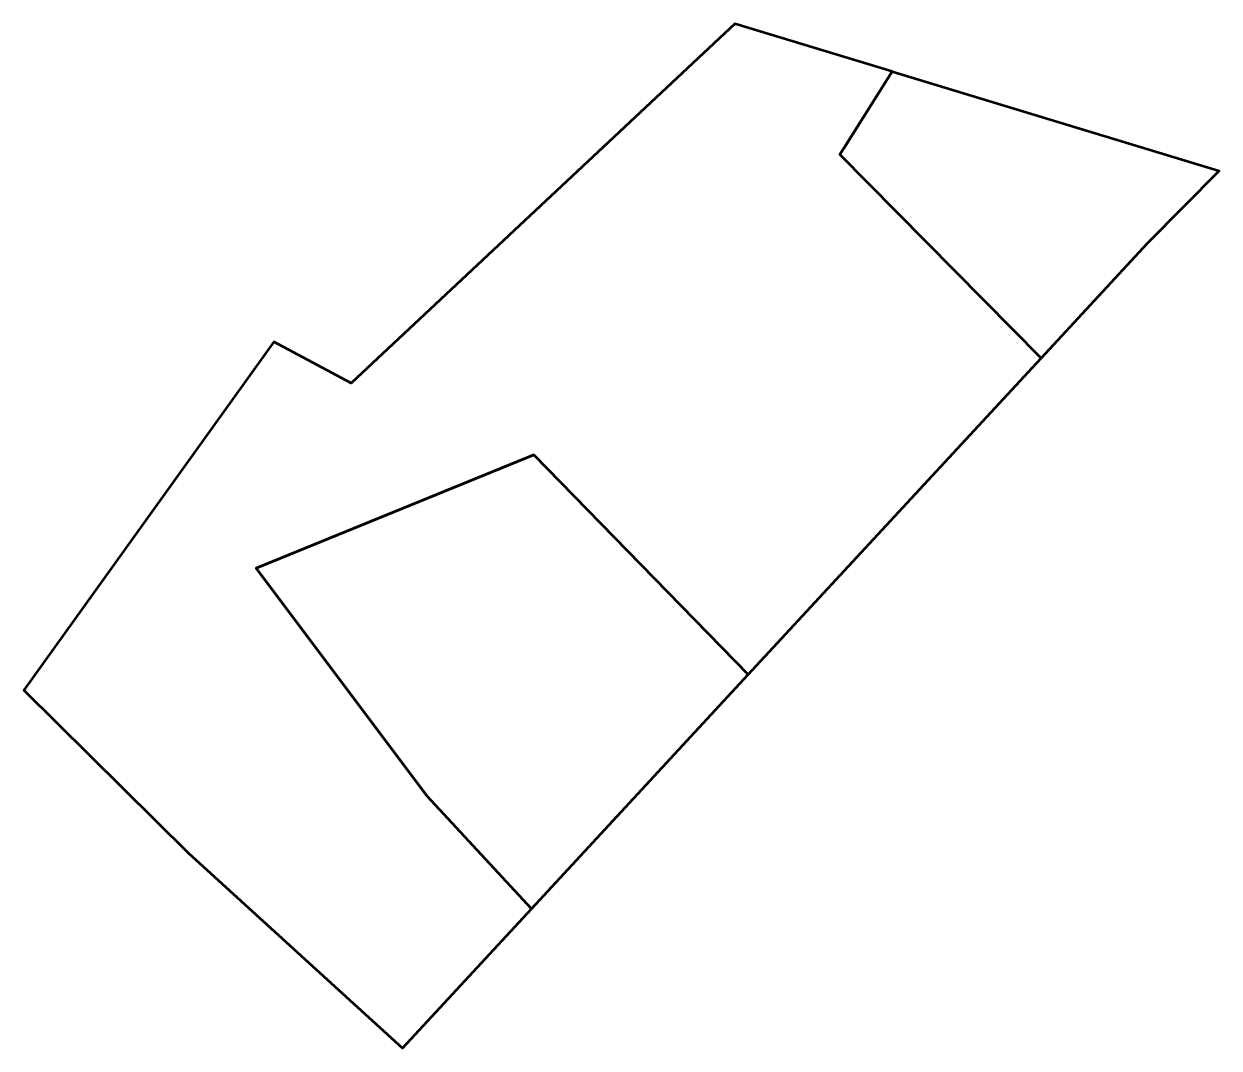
# Model space of a CAD drawing. Header units: metres. Extents: x 807492.3 to 807576.8, y 9157385.5 to 9157457.8.
import ezdxf

# ---------------------------------------------------------------- set-up
doc = ezdxf.new("R2010")
doc.units = ezdxf.units.M
doc.header["$MEASUREMENT"] = 0
doc.layers.add('2876-21058', color=1, linetype='Continuous')

msp = doc.modelspace()

# ---------------------------------------------------------------- linework, layer by layer
at = {"layer": '2876-21058', "color": 3, "lineweight": 53, "true_color": 0x00ff00}
for points in [[(807503.942, 9157399.252), (807519.087, 9157385.475), (807528.195, 9157395.313), (807520.803, 9157403.278), (807508.763, 9157419.355), (807528.373, 9157427.358), (807543.509, 9157411.856), (807564.19, 9157434.197), (807549.979, 9157448.56), (807553.663, 9157454.418), (807542.549, 9157457.788), (807515.474, 9157432.433), (807510.005, 9157435.342), (807492.349, 9157410.742)], [(807520.803, 9157403.278), (807528.195, 9157395.313), (807543.509, 9157411.856), (807528.373, 9157427.358), (807508.763, 9157419.355)]]:
    msp.add_lwpolyline(points, close=True, dxfattribs=at)
at = {"layer": '2876-21058', "color": 254, "lineweight": 53, "true_color": 0xcccccc}
msp.add_lwpolyline([(807553.663, 9157454.418), (807576.763, 9157447.414), (807571.68, 9157442.288), (807564.19, 9157434.197), (807549.979, 9157448.56), (807550.253, 9157448.997)], close=True, dxfattribs=at)

doc.saveas('drawing.dxf')
